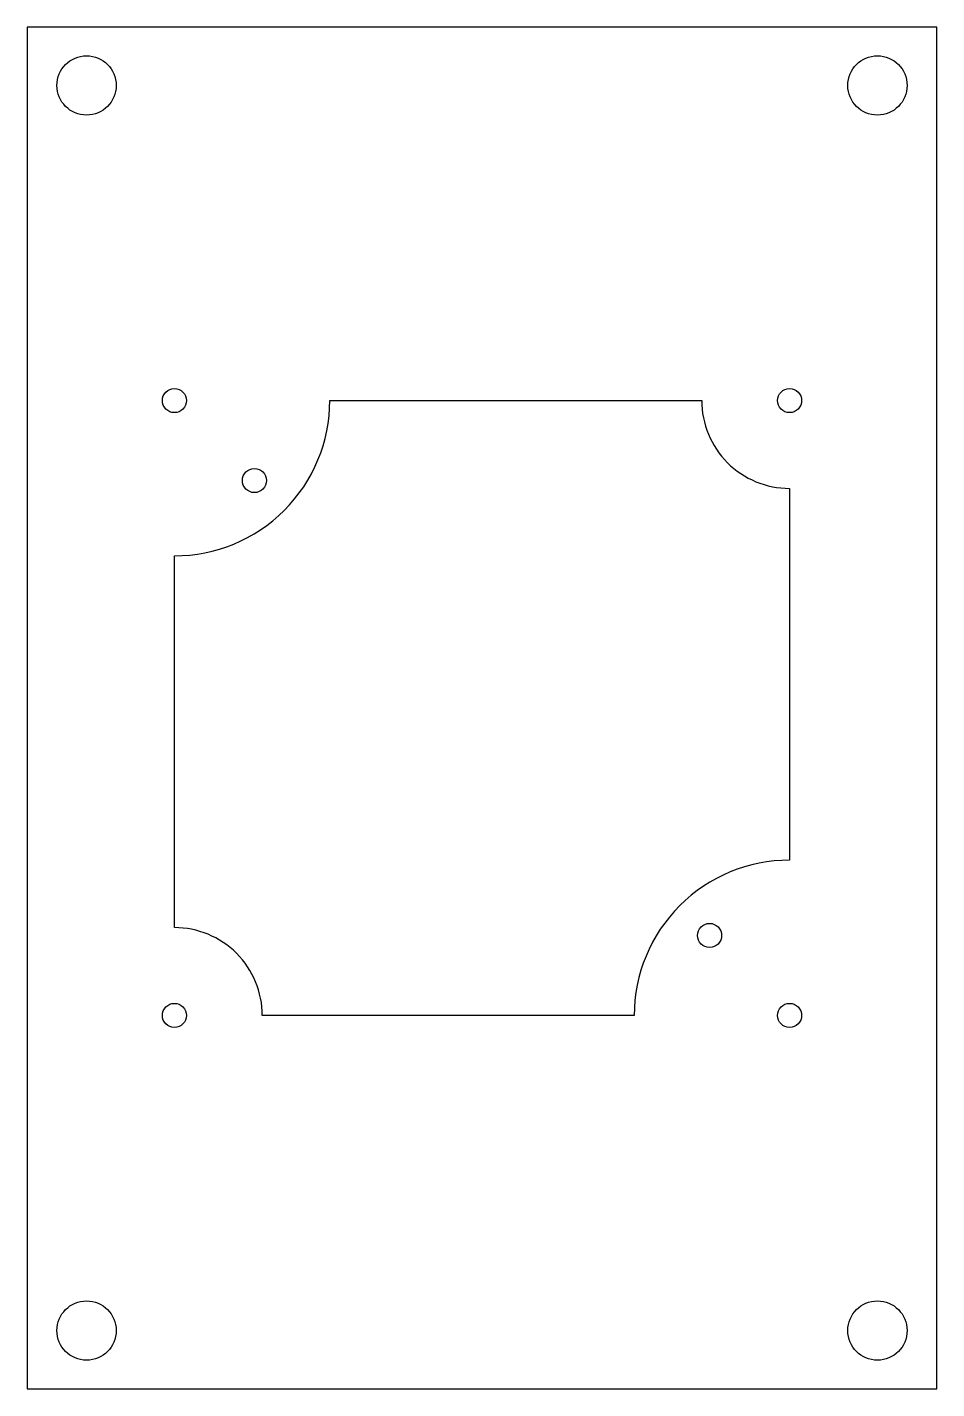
# Model space of a CAD drawing. Extents: x -20.7 to 20.7, y 94 to 156.
import ezdxf

# ---------------------------------------------------------------- set-up
doc = ezdxf.new("R2010")
doc.units = 0
doc.layers.add('CAMERA_MOUNTING_PLATE2', color=7, linetype='CONTINUOUS')

msp = doc.modelspace()

# ---------------------------------------------------------------- linework, layer by layer
at = {"layer": 'CAMERA_MOUNTING_PLATE2'}
msp.add_lwpolyline([(20.7, 156), (-20.7, 156), (-20.7, 94), (20.7, 94), (20.7, 156)], dxfattribs=at)
msp.add_lwpolyline([(14, 135), (14, 118.071, 0.414214), (6.929, 111), (-10, 111, 0.414214), (-14, 115), (-14, 131.929, 0.414214), (-6.929, 139), (10, 139, 0.414214), (14, 135)], format="xyb", dxfattribs=at)
for centre, radius in [((-18, 153.35), 1.35), ((18, 153.35), 1.35), ((-14, 139), 0.55), ((14, 139), 0.55), ((-10.359, 135.359), 0.55), ((10.359, 114.641), 0.55), ((-14, 111), 0.55), ((14, 111), 0.55), ((-18, 96.65), 1.35), ((18, 96.65), 1.35)]:
    msp.add_circle(centre, radius, dxfattribs=at)

doc.saveas('drawing.dxf')
